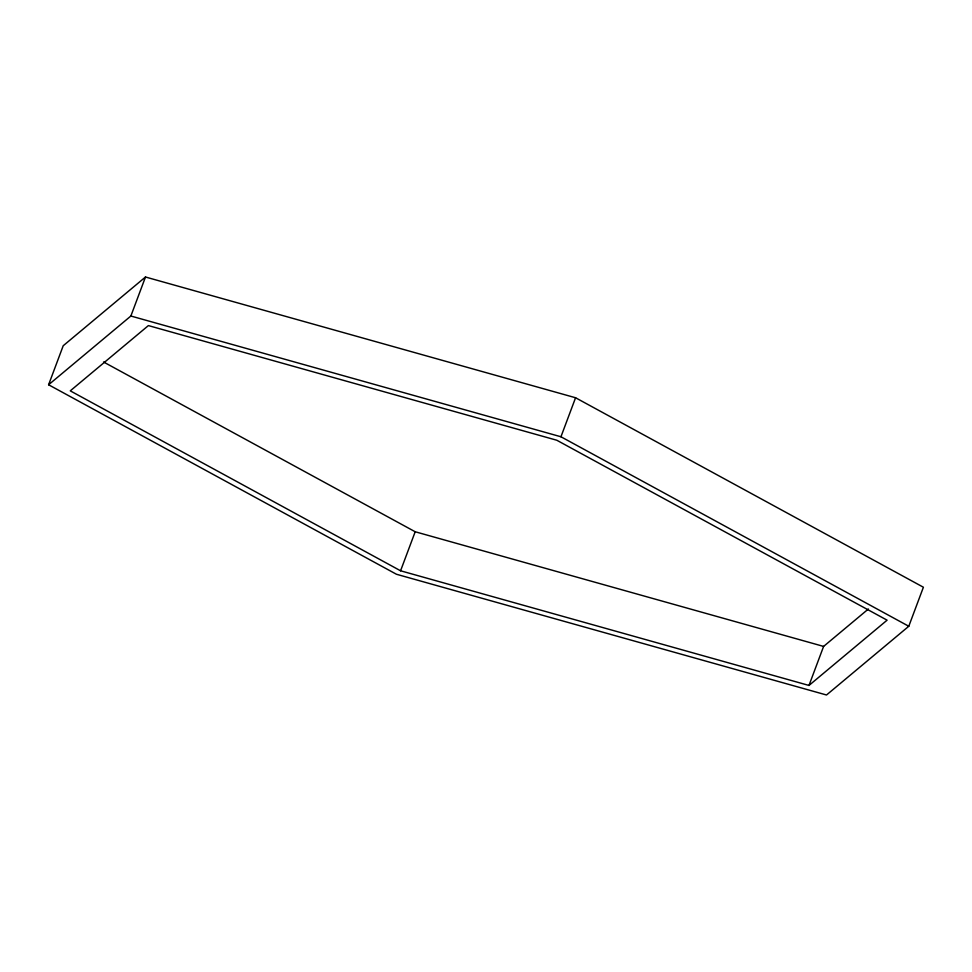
<?xml version="1.0" encoding="UTF-8"?>
<svg xmlns="http://www.w3.org/2000/svg" width="972" height="972" viewBox="0 0 972 972"><rect width="100%" height="100%" fill="white"/><g stroke="black" fill="none" stroke-linecap="round" stroke-linejoin="round"><path stroke-width="1.46" d="M48.6 384.766L63.216 345.74L145.484 277.008L575.57 397.755L923.4 587.234L908.784 626.26L826.516 694.992L396.43 574.245L48.6 384.766L130.868 316.022L145.484 277.008M400.573 570.783L70.276 390.853L148.4 325.584L556.81 440.243L887.108 620.172L808.983 685.442L400.573 570.783L415.19 531.757L103.542 361.985M908.784 626.26L560.953 436.768L575.57 397.755M808.983 685.442L823.6 646.416L868.409 608.982M130.868 316.022L560.953 436.768M415.19 531.757L823.6 646.416"/></g></svg>
